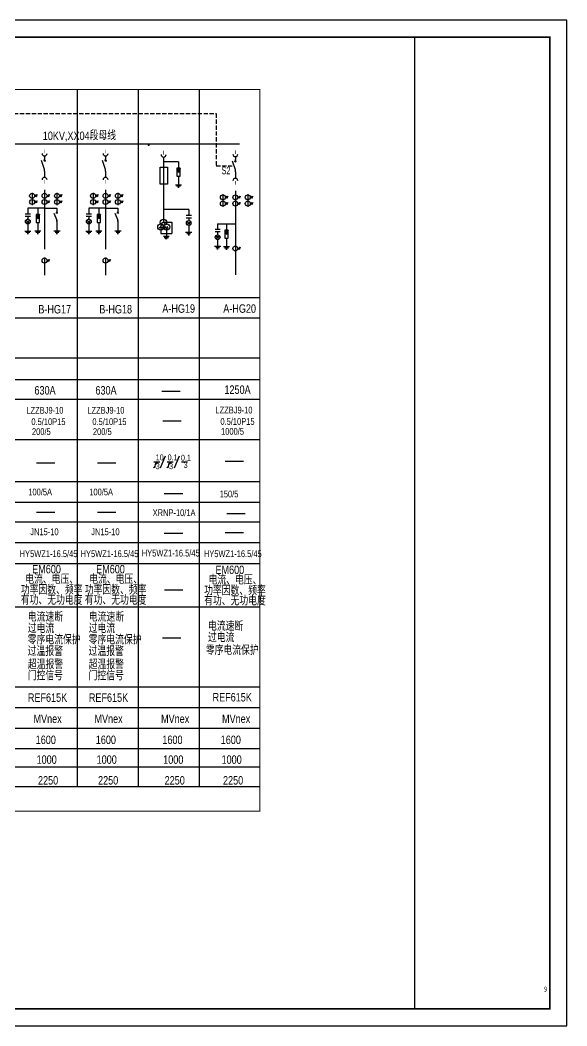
# Model space of a CAD drawing. Extents: x 562591 to 1355713, y 459382 to 835216.
# Drawn here: x 635407 to 667691, y 709699 to 769099 of the extents above; entities that cross this region are included whole.
import ezdxf
from ezdxf.enums import TextEntityAlignment as Align

# ---------------------------------------------------------------- set-up
doc = ezdxf.new("R2010")
doc.units = 0
doc.header["$LTSCALE"] = 1000
doc.header["$MEASUREMENT"] = 0
doc.linetypes.add('DASH', pattern=[0.35, 0.25, -0.1])
for name, color, linetype in [('1', 8, 'Continuous'), ('A', 7, 'Continuous'), ('EQUIP', 3, 'Continuous'), ('TEL_TITLE', 7, 'Continuous'), ('WIRE-照明', 1, 'Continuous'), ('公共标注层', 8, 'Continuous'), ('动力平面导线层', 3, 'Continuous'), ('照明平面导线层', 1, 'Continuous')]:
    doc.layers.add(name, color=color, linetype=linetype)
doc.layers.add('E-LIGH-INN-TEXT', color=7, linetype='Continuous', lineweight=25)
doc.styles.add('CAPDI-仿宋', font='', dxfattribs={"width": 0.75})
doc.styles.add('fs', font='fszk.shx', dxfattribs={"width": 0.8, "bigfont": 'hztxt.shx'})
doc.styles.add('H1', font='jrs.shx', dxfattribs={"width": 0.7, "bigfont": 'jhz.shx'})
doc.styles.add('Lee', font='jrs.shx', dxfattribs={"bigfont": 'hztxt.shx'})
doc.styles.add('设计院字体(0.7)', font='xcsg.shx', dxfattribs={"width": 0.7, "bigfont": 'hztxt.shx'})
doc.styles.get('CAPDI-仿宋').set_extended_font_data('FangSong')

msp = doc.modelspace()

# ---------------------------------------------------------------- linework, layer by layer
at = {"color": 7}
for p, q in [((638770, 765007), (638770, 723824)), ((642370, 765007), (642370, 723824)), ((645970, 765007), (645970, 723824)), ((649570, 749134), (568430, 749134)), ((649570, 747855), (568430, 747855)), ((649570, 746684), (568430, 746684)), ((643779, 747185), (644865, 747185)), ((643832, 745427), (644918, 745427)), ((649570, 744304), (568430, 744304)), ((636369, 742961), (637456, 742961)), ((639969, 742961), (641056, 742961)), ((647519, 743051), (648605, 743051)), ((649570, 741832), (568430, 741832)), ((643919, 741147), (645005, 741147)), ((649570, 740607), (568430, 740607)), ((636369, 740037), (637456, 740037)), ((639969, 740037), (641056, 740037)), ((647612, 739966), (648699, 739966)), ((649570, 739455), (568430, 739455)), ((643919, 738791), (645005, 738791)), ((647506, 738834), (648593, 738834)), ((649570, 738221), (568430, 738221)), ((649570, 736996), (568430, 736996)), ((643929, 735443), (645016, 735443)), ((649570, 734423), (568430, 734423)), ((643819, 732625), (644905, 732625)), ((568430, 729731), (649570, 729731)), ((568430, 728506), (649570, 728506)), ((568430, 727282), (649570, 727282)), ((568430, 727282), (649570, 727282)), ((649570, 726057), (568430, 726057)), ((649570, 724977), (568430, 724977)), ((649570, 723824), (568430, 723824))]:
    msp.add_line(p, q, dxfattribs=at)
at = {"color": 0}
for p, q in [((636850, 760285), (636672, 760799)), ((636898, 760832), (636802, 760768)), ((636802, 760826), (636898, 760769)), ((640450, 760285), (640272, 760799)), ((640498, 760832), (640402, 760768)), ((640402, 760826), (640498, 760769)), ((648116, 760251), (647938, 760765)), ((648164, 760798), (648068, 760734)), ((648068, 760793), (648164, 760735)), ((644575, 759380), (644942, 759380)), ((644648, 759307), (644868, 759307)), ((644722, 759234), (644795, 759234)), ((636263, 758723), (636409, 758723)), ((636351, 758797), (636277, 758650)), ((636409, 758797), (636336, 758650)), ((636996, 758723), (637143, 758723)), ((637085, 758797), (637011, 758650)), ((637143, 758797), (637070, 758650)), ((637730, 758723), (637877, 758723)), ((637818, 758797), (637745, 758650)), ((637877, 758797), (637804, 758650)), ((639863, 758723), (640009, 758723)), ((639951, 758797), (639877, 758650)), ((640009, 758797), (639936, 758650)), ((640596, 758723), (640743, 758723)), ((640685, 758797), (640611, 758650)), ((640743, 758797), (640670, 758650)), ((641330, 758723), (641477, 758723)), ((641418, 758797), (641345, 758650)), ((641477, 758797), (641404, 758650)), ((647529, 758631), (647675, 758631)), ((647617, 758704), (647543, 758557)), ((647675, 758704), (647602, 758557)), ((648263, 758631), (648409, 758631)), ((648351, 758704), (648277, 758557)), ((648409, 758704), (648336, 758557)), ((648996, 758631), (649143, 758631)), ((649085, 758704), (649011, 758557)), ((649143, 758704), (649070, 758557)), ((636263, 758357), (636409, 758357)), ((636351, 758430), (636277, 758283)), ((636409, 758430), (636336, 758283)), ((636996, 758357), (637143, 758357)), ((637085, 758430), (637011, 758283)), ((637143, 758430), (637070, 758283)), ((637730, 758357), (637877, 758357)), ((637818, 758430), (637745, 758283)), ((637877, 758430), (637804, 758283)), ((639863, 758357), (640009, 758357)), ((639951, 758430), (639877, 758283)), ((640009, 758430), (639936, 758283)), ((640596, 758357), (640743, 758357)), ((640685, 758430), (640611, 758283)), ((640743, 758430), (640670, 758283)), ((641330, 758357), (641477, 758357)), ((641418, 758430), (641345, 758283)), ((641477, 758430), (641404, 758283)), ((647529, 758264), (647675, 758264)), ((647617, 758337), (647543, 758190)), ((647675, 758337), (647602, 758190)), ((648263, 758264), (648409, 758264)), ((648351, 758337), (648277, 758190)), ((648409, 758337), (648336, 758190)), ((648996, 758264), (649143, 758264)), ((649085, 758337), (649011, 758190)), ((649143, 758337), (649070, 758190)), ((635709, 757661), (636017, 757661)), ((635709, 757511), (636017, 757511)), ((637406, 757696), (637582, 757285)), ((637641, 757696), (637523, 757696)), ((637582, 757696), (637582, 757784)), ((639309, 757661), (639617, 757661)), ((639309, 757511), (639617, 757511)), ((641006, 757696), (641182, 757285)), ((641241, 757696), (641123, 757696)), ((641182, 757696), (641182, 757784)), ((645211, 757576), (645519, 757576)), ((645211, 757426), (645519, 757426)), ((635750, 757285), (635976, 757116)), ((635750, 757116), (635976, 757285)), ((639350, 757285), (639576, 757116)), ((639350, 757116), (639576, 757285)), ((645252, 757031), (645478, 757200)), ((645252, 757200), (645478, 757031)), ((635680, 756644), (636047, 756644)), ((635753, 756571), (635973, 756571)), ((635826, 756498), (635900, 756498)), ((636270, 756649), (636637, 756649)), ((636344, 756576), (636564, 756576)), ((636417, 756502), (636491, 756502)), ((637398, 756649), (637765, 756649)), ((637472, 756576), (637692, 756576)), ((637545, 756502), (637619, 756502)), ((639280, 756644), (639647, 756644)), ((639353, 756571), (639573, 756571)), ((639426, 756498), (639500, 756498)), ((639870, 756649), (640237, 756649)), ((639944, 756576), (640164, 756576)), ((640017, 756502), (640091, 756502)), ((640998, 756649), (641365, 756649)), ((641072, 756576), (641292, 756576)), ((641145, 756502), (641219, 756502)), ((645182, 756566), (645548, 756566)), ((645255, 756493), (645475, 756493)), ((645328, 756420), (645402, 756420)), ((647223, 756736), (646915, 756736)), ((647223, 756586), (646915, 756586)), ((647182, 756191), (646956, 756360)), ((647182, 756360), (646956, 756191)), ((647252, 755723), (646885, 755723)), ((647179, 755649), (646959, 755649)), ((647106, 755576), (647032, 755576)), ((647409, 755727), (647776, 755727)), ((647482, 755654), (647702, 755654)), ((647556, 755580), (647629, 755580)), ((648263, 755613), (648409, 755613)), ((648351, 755687), (648277, 755540)), ((648409, 755687), (648336, 755540)), ((636996, 754897), (637143, 754897)), ((637085, 754970), (637011, 754824)), ((637143, 754970), (637070, 754824)), ((640596, 754897), (640743, 754897)), ((640685, 754970), (640611, 754824)), ((640743, 754970), (640670, 754824)), ((568430, 752718), (649570, 752718)), ((649570, 751493), (568430, 751493))]:
    msp.add_line(p, q, dxfattribs=at)
msp.add_lwpolyline([(666691, 768099), (658691, 768099), (658691, 710699), (666691, 710699)], close=True)
at = {"color": 7, "const_width": 60}
msp.add_lwpolyline([(568430, 765007), (649570, 765007), (649570, 722378), (568430, 722378)], close=True, dxfattribs=at)
at = {"color": 0}
for centre, radius in [((636116, 758723), 147), ((636850, 758723), 147), ((637584, 758723), 147), ((639716, 758723), 147), ((640450, 758723), 147), ((641184, 758723), 147), ((647382, 758631), 147), ((648116, 758631), 147), ((648850, 758631), 147), ((636116, 758357), 147), ((636850, 758357), 147), ((637584, 758357), 147), ((639716, 758357), 147), ((640450, 758357), 147), ((641184, 758357), 147), ((647382, 758264), 147), ((648116, 758264), 147), ((648850, 758264), 147), ((635863, 757201), 141), ((639463, 757201), 141), ((645365, 757116), 141), ((647069, 756276), 141), ((648116, 755613), 147), ((636850, 754897), 147), ((640450, 754897), 147)]:
    msp.add_circle(centre, radius, dxfattribs=at)
for centre, start, end in [((636850, 761222), 180, 0), ((640450, 761222), 180, 0), ((643880, 761160), 180, 0), ((648116, 761189), 180, 0), ((636850, 759661), 0, 180), ((640450, 759661), 0, 180), ((648116, 759602), 0, 180)]:
    msp.add_arc(centre, 147, start, end, dxfattribs=at)
at = {"layer": '1', "color": 0, "lineweight": -3}
for p, q in [((643867, 756331), (644216, 756331)), ((643919, 756262), (644165, 756262)), ((643977, 756193), (644087, 756193))]:
    msp.add_line(p, q, dxfattribs=at)
at = {"layer": 'A', "color": 0, "lineweight": -3}
for centre in [(643719, 756883), (643870, 757160), (644050, 756883)]:
    msp.add_circle(centre, 188, dxfattribs=at)
at = {"layer": 'E-LIGH-INN-TEXT', "linetype": 'Continuous'}
for p, q in [((643719, 756883), (643612, 756805)), ((643719, 756998), (643719, 756883)), ((643719, 756883), (643827, 756805)), ((643719, 756883), (643719, 756504)), ((643872, 757164), (643765, 757086)), ((643872, 757279), (643872, 757164)), ((643872, 757164), (643979, 757086)), ((643872, 757164), (644368, 757164)), ((644008, 756902), (643961, 756822)), ((643961, 756822), (644121, 756822)), ((644041, 756822), (644041, 756331)), ((644074, 756902), (644121, 756822)), ((644368, 757164), (644368, 756504)), ((643719, 756504), (644368, 756504))]:
    msp.add_line(p, q, dxfattribs=at)
msp.add_lwpolyline([(643683, 760420), (644113, 760420), (644113, 759417), (643683, 759417)], close=True, dxfattribs=at)
at = {"layer": 'EQUIP', "color": 0, "linetype": 'Continuous', "lineweight": -3}
for p, q in [((643962, 743344), (643668, 742638)), ((644798, 743344), (644505, 742638)), ((643299, 743005), (643666, 743005)), ((643333, 742655), (643301, 742720)), ((643404, 742932), (643333, 742655)), ((643568, 742932), (643404, 742932)), ((644086, 743005), (644453, 743005)), ((644120, 742655), (644087, 742720)), ((644191, 742932), (644120, 742655)), ((644354, 742932), (644191, 742932)), ((644932, 743005), (645299, 743005))]:
    msp.add_line(p, q, dxfattribs=at)
at = {"layer": 'TEL_TITLE'}
msp.add_lwpolyline([(562591, 709699), (667691, 709699), (667691, 769099), (562591, 769099)], close=True, dxfattribs=at)
at = {"layer": 'TEL_TITLE', "const_width": 100}
msp.add_lwpolyline([(565091, 710699), (666691, 710699), (666691, 768099), (565091, 768099)], close=True, dxfattribs=at)
at = {"layer": 'WIRE-照明'}
msp.add_line((644758, 760723), (643880, 760723), dxfattribs=at)
at = {"layer": '公共标注层', "color": 0}
for p, q in [((644654, 760353), (644758, 760100)), ((644862, 760353), (644758, 760100)), ((636350, 757621), (636454, 757369)), ((636558, 757621), (636454, 757369)), ((639950, 757621), (640054, 757369)), ((640158, 757621), (640054, 757369)), ((647488, 756699), (647592, 756447)), ((647696, 756699), (647592, 756447))]:
    msp.add_line(p, q, dxfattribs=at)
for points in [[(644654, 759879), (644862, 759879), (644862, 760353), (644654, 760353)], [(636350, 757148), (636558, 757148), (636558, 757621), (636350, 757621)], [(639950, 757148), (640158, 757148), (640158, 757621), (639950, 757621)], [(647488, 756226), (647696, 756226), (647696, 756699), (647488, 756699)]]:
    msp.add_lwpolyline(points, close=True, dxfattribs=at)
for points in [[(644654, 760353), (644758, 760100), (644862, 760353)], [(636350, 757621), (636454, 757369), (636558, 757621)], [(639950, 757621), (640054, 757369), (640158, 757621)], [(647488, 756699), (647592, 756447), (647696, 756699)]]:
    msp.add_solid(points, dxfattribs=at)
at = {"layer": '动力平面导线层', "color": 1}
for p, q in [((636850, 761076), (636850, 760909)), ((640450, 761076), (640450, 760909)), ((643880, 761013), (643880, 759720)), ((648116, 761042), (648116, 760875)), ((636850, 760799), (636850, 760909)), ((640450, 760799), (640450, 760909)), ((644758, 760723), (644758, 760353)), ((648116, 760765), (648116, 760875)), ((636850, 760175), (636850, 760285)), ((636850, 760175), (636850, 759808)), ((640450, 760175), (640450, 760285)), ((640450, 760175), (640450, 759808)), ((644758, 759879), (644758, 759380)), ((644758, 759765), (644758, 759744)), ((648116, 760141), (648116, 760251)), ((648116, 760141), (648116, 759774)), ((643880, 759720), (643869, 757348)), ((636116, 758907), (636116, 758173)), ((636850, 759074), (636850, 755575)), ((636850, 758907), (636850, 758173)), ((637584, 758907), (637584, 758173)), ((639716, 758907), (639716, 758173)), ((640450, 759074), (640450, 755575)), ((640450, 758907), (640450, 758173)), ((641184, 758907), (641184, 758173)), ((647382, 758814), (647382, 758080)), ((648116, 759015), (648116, 754058)), ((648116, 758814), (648116, 758080)), ((648850, 758814), (648850, 758080)), ((635863, 757991), (635863, 757661)), ((636850, 757991), (635863, 757991)), ((636454, 757991), (636454, 757621)), ((636850, 757991), (637582, 757991)), ((637582, 757991), (637582, 757696)), ((637582, 757977), (637582, 757980)), ((639463, 757991), (639463, 757661)), ((640450, 757991), (639463, 757991)), ((640054, 757991), (640054, 757621)), ((640450, 757991), (641182, 757991)), ((641182, 757991), (641182, 757696)), ((641182, 757977), (641182, 757980)), ((635863, 757511), (635863, 757435)), ((635863, 757435), (635863, 757341)), ((639463, 757511), (639463, 757435)), ((639463, 757435), (639463, 757341)), ((645365, 757913), (643880, 757913)), ((645365, 757913), (645365, 757576)), ((645365, 757426), (645365, 757351)), ((645365, 757351), (645365, 757257)), ((635863, 757060), (635863, 756966)), ((635863, 757015), (635863, 756644)), ((636454, 757148), (636454, 756649)), ((636454, 757034), (636454, 757013)), ((637582, 757197), (637582, 757285)), ((637582, 757236), (637582, 756649)), ((639463, 757060), (639463, 756966)), ((639463, 757015), (639463, 756644)), ((640054, 757148), (640054, 756649)), ((640054, 757034), (640054, 757013)), ((641182, 757197), (641182, 757285)), ((641182, 757236), (641182, 756649)), ((645365, 756975), (645365, 756881)), ((645365, 756930), (645365, 756566)), ((647069, 757069), (647069, 756736)), ((647069, 757069), (648116, 757069)), ((647592, 757069), (647592, 756699)), ((647069, 756586), (647069, 756511)), ((647069, 756511), (647069, 756417)), ((647592, 756226), (647592, 755727)), ((647069, 756135), (647069, 756041)), ((647069, 756090), (647069, 755723)), ((647592, 756112), (647592, 756091)), ((636850, 755084), (636850, 754040)), ((636850, 755080), (636850, 754612)), ((640450, 755084), (640450, 754040)), ((640450, 755080), (640450, 754612))]:
    msp.add_line(p, q, dxfattribs=at)
at = {"layer": '动力平面导线层', "const_width": 73.4}
msp.add_lwpolyline([(614536, 761776), (648373, 761776)], dxfattribs=at)
at = {"layer": '动力平面导线层', "color": 1}
for points in [[(636850, 761810, 0, 0, 0), (636850, 761222, 29.4, 29.4, 0), (636850, 761443, 29.4, 29.4, 0)], [(640450, 761810, 0, 0, 0), (640450, 761222, 29.4, 29.4, 0), (640450, 761443, 29.4, 29.4, 0)], [(643880, 761747, 0, 0, 0), (643880, 761160, 29.4, 29.4, 0), (643880, 761380, 29.4, 29.4, 0)], [(648116, 761776, 0, 0, 0), (648116, 761189, 29.4, 29.4, 0), (648116, 761409, 29.4, 29.4, 0)], [(636850, 759074, 0, 0, 0), (636850, 759661, 29.4, 29.4, 0), (636850, 759441, 29.4, 29.4, 0)], [(640450, 759074, 0, 0, 0), (640450, 759661, 29.4, 29.4, 0), (640450, 759441, 29.4, 29.4, 0)], [(648116, 759015, 0, 0, 0), (648116, 759602, 29.4, 29.4, 0), (648116, 759382, 29.4, 29.4, 0)], [(636850, 754841, 0, 0, 0), (636850, 755098, 0, 220, 0), (636850, 755318, 0, 0, 0), (636850, 755575, 0, 0, 0)], [(640450, 754841, 0, 0, 0), (640450, 755098, 0, 220, 0), (640450, 755318, 0, 0, 0), (640450, 755575, 0, 0, 0)], [(648116, 755302, 0, 0, 0), (648116, 755045, 0, 220, 0), (648116, 754825, 0, 0, 0), (648116, 754568, 0, 0, 0)]]:
    msp.add_lwpolyline(points, format="xyseb", dxfattribs=at)
at = {"layer": '动力平面导线层'}
for p in [(642979, 761713), (643001, 761713)]:
    msp.add_point(p, dxfattribs=at)
at = {"layer": '动力平面导线层', "color": 30}
for p in [(635863, 757354), (635863, 757354), (639463, 757354), (639463, 757354)]:
    msp.add_point(p, dxfattribs=at)
at = {"layer": '照明平面导线层', "linetype": 'DASH'}
msp.add_line((646985, 760488), (648034, 760488), dxfattribs=at)
msp.add_lwpolyline([(610675, 760551), (614045, 760551), (614045, 763578), (646985, 763578), (646985, 760488)], dxfattribs=at)

# ---------------------------------------------------------------- texts
at = {"color": 0, "style": 'H1', "width": 0.8}
for s, p in [('10KV,XX04段母线', (636746, 762017)), ('B-HG17', (636484, 751775)), ('B-HG18', (640084, 751775)), ('A-HG19', (643803, 751814)), ('A-HG20', (647403, 751814))]:
    msp.add_text(s, height=500, dxfattribs=at).set_placement(p)
at = {"color": 7, "width": 0.8}
for s, height, style, p in [('630A', 500, 'H1', (636254, 746984)), ('630A', 500, 'H1', (639854, 746984)), ('1250A', 500, 'H1', (647471, 747024)), ('LZZBJ9-10', 400, 'H1', (635778, 745856)), ('LZZBJ9-10', 400, 'H1', (639378, 745856)), ('LZZBJ9-10', 400, 'H1', (646942, 745869)), ('0.5/10P15', 400, 'H1', (636072, 745182)), ('0.5/10P15', 400, 'H1', (639672, 745182)), ('0.5/10P15', 400, 'H1', (647235, 745195)), ('200/5', 400, 'H1', (636108, 744598)), ('200/5', 400, 'H1', (639708, 744598)), ('1000/5', 400, 'H1', (647272, 744611)), ('100/5A', 400, 'H1', (635891, 741031)), ('100/5A', 400, 'H1', (639491, 741031)), ('150/5', 400, 'H1', (647190, 740911)), ('XRNP-10/1A', 400, 'Lee', (643234, 739807)), ('JN15-10', 400, 'H1', (636009, 738680)), ('JN15-10', 400, 'H1', (639609, 738680)), ('HY5WZ1-16.5/45', 400, 'H1', (635380, 737384)), ('HY5WZ1-16.5/45', 400, 'H1', (638980, 737384)), ('HY5WZ1-16.5/45', 400, 'H1', (642593, 737421)), ('HY5WZ1-16.5/45', 400, 'H1', (646260, 737384)), ('EM600', 500, 'H1', (636120, 736423)), ('EM600', 500, 'H1', (639896, 736423)), ('EM600', 500, 'H1', (646943, 736383)), ('电流、电压、', 500, 'H1', (635712, 735807)), ('电流、电压、', 500, 'H1', (639488, 735807)), ('电流、电压、', 500, 'H1', (646535, 735767)), ('功率因数、频率', 500, 'H1', (635449, 735181)), ('功率因数、频率', 500, 'H1', (639225, 735181)), ('功率因数、频率', 500, 'H1', (646272, 735141)), ('有功、无功电度', 500, 'H1', (635449, 734576)), ('有功、无功电度', 500, 'H1', (639225, 734576)), ('有功、无功电度', 500, 'H1', (646272, 734536)), ('电流速断', 500, 'H1', (635859, 733579)), ('电流速断', 500, 'H1', (639459, 733579)), ('电流速断', 500, 'H1', (646501, 733037)), ('过电流', 500, 'H1', (635859, 732907)), ('过电流', 500, 'H1', (639459, 732907)), ('零序电流保护', 500, 'H1', (635859, 732234)), ('零序电流保护', 500, 'H1', (639459, 732234)), ('过电流', 500, 'H1', (646501, 732365)), ('过温报警', 500, 'H1', (635859, 731555)), ('过温报警', 500, 'H1', (639450, 731555)), ('零序电流保护', 500, 'H1', (646375, 731613)), ('超温报警', 500, 'H1', (635866, 730778)), ('超温报警', 500, 'H1', (639457, 730778)), ('门控信号', 500, 'H1', (635858, 730116)), ('门控信号', 500, 'H1', (639449, 730116)), ('REF615K', 500, 'H1', (635866, 728837)), ('REF615K', 500, 'H1', (639466, 728837)), ('REF615K', 500, 'H1', (646771, 728860)), ('MVnex', 500, 'H1', (636198, 727588)), ('MVnex', 500, 'H1', (639798, 727588)), ('MVnex', 500, 'H1', (643730, 727588)), ('MVnex', 500, 'H1', (647330, 727588)), ('1600', 500, 'H1', (636329, 726344)), ('1600', 500, 'H1', (639875, 726344)), ('1600', 500, 'H1', (643807, 726344)), ('1600', 500, 'H1', (647253, 726344)), ('1000', 500, 'H1', (636379, 725177)), ('1000', 500, 'H1', (639924, 725177)), ('1000', 500, 'H1', (643856, 725177)), ('1000', 500, 'H1', (647302, 725177)), ('2250', 500, 'H1', (636464, 723952)), ('2250', 500, 'H1', (640010, 723952)), ('2250', 500, 'H1', (643942, 723952)), ('2250', 500, 'H1', (647388, 723952))]:
    msp.add_text(s, height=height, dxfattribs=dict(at, style=style)).set_placement(p)
at = {"color": 1, "style": 'CAPDI-仿宋', "width": 0.75}
msp.add_text('9', height=300, dxfattribs=at).set_placement((666435, 711723), align=Align.CENTER)
at = {"layer": 'EQUIP', "color": 0, "linetype": 'Continuous', "lineweight": -3, "style": 'fs', "width": 0.8}
for s, p in [('10', (643413, 743096)), ('0.1', (644114, 743097)), ('0.1', (644900, 743077)), ('3', (643413, 742579)), ('3', (644199, 742579)), ('3', (645061, 742656))]:
    msp.add_text(s, height=350, dxfattribs=at).set_placement(p)
at = {"layer": '照明平面导线层', "linetype": 'DASH', "style": '设计院字体(0.7)', "width": 0.7}
msp.add_text('S2', height=446.3, dxfattribs=at).set_placement((647301, 759997))

doc.saveas('drawing.dxf')
